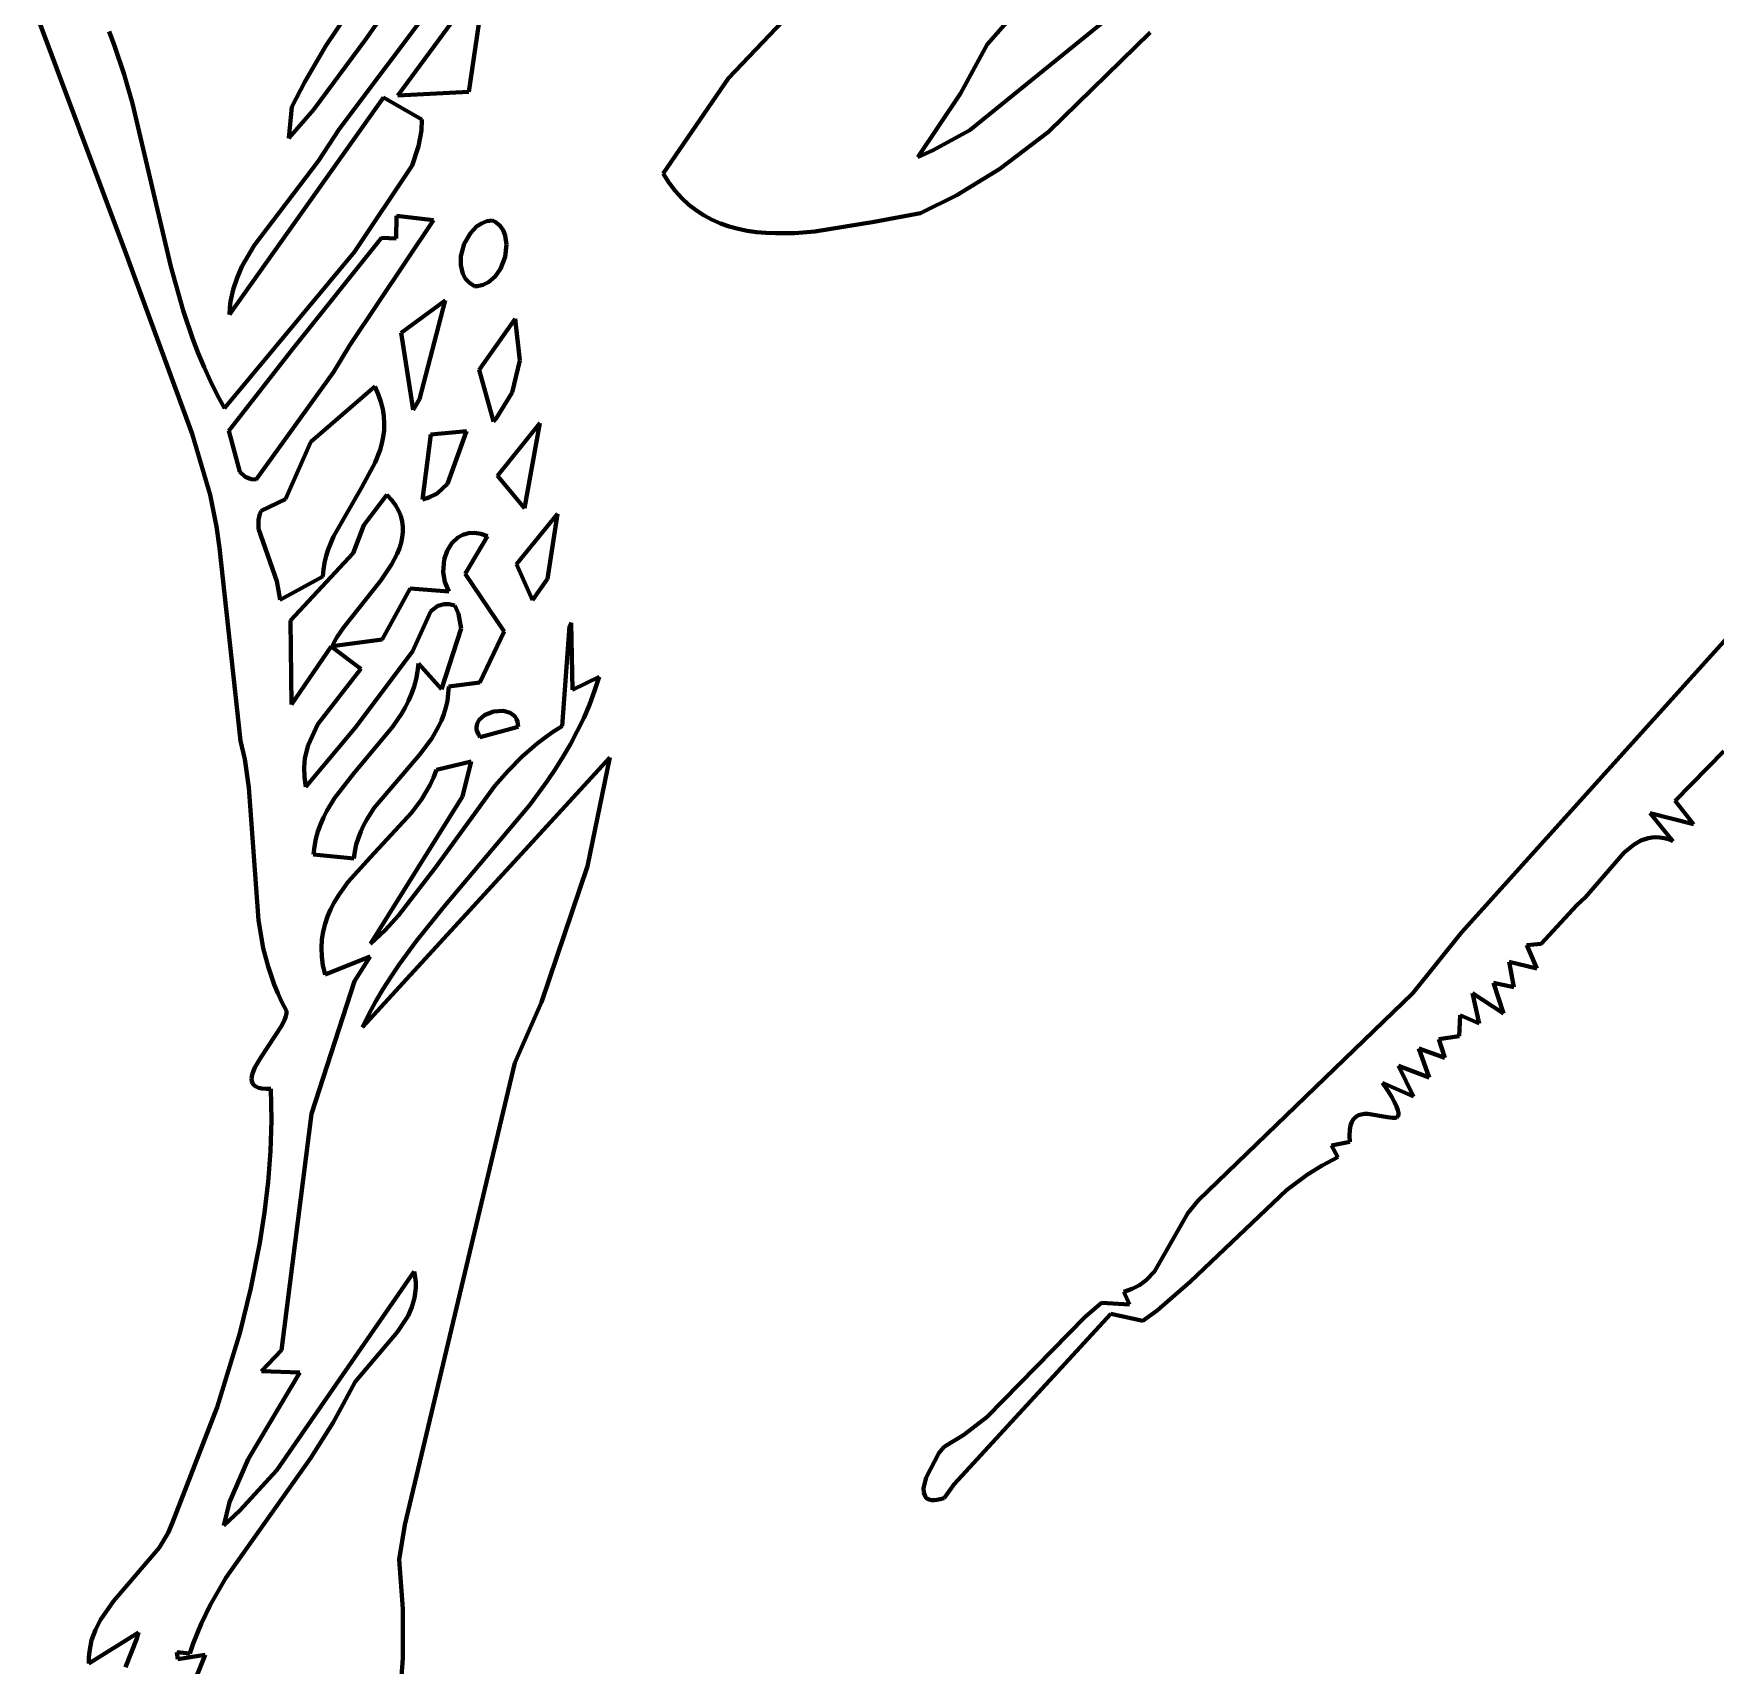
# Model space of a CAD drawing. Header units: millimetres. Extents: x 0 to 14.2, y 0 to 19.5.
# Drawn here: x 2.447 to 3.764, y 9.458 to 10.736 of the extents above; entities that cross this region are included whole.
import ezdxf

# ---------------------------------------------------------------- set-up
doc = ezdxf.new("R2010")
doc.units = ezdxf.units.MM
doc.layers.add('color#010101ff', color=7, linetype='CONTINUOUS', lineweight=100)
doc.layers.add('color#fdfdfdff', color=7, linetype='CONTINUOUS', lineweight=100)

msp = doc.modelspace()

# ---------------------------------------------------------------- linework, layer by layer
at = {"layer": 'color#010101ff'}
for p, q in [((3.1873, 10.907), (2.9912, 10.7009)), ((2.7863, 10.8442), (2.7073, 10.7313)), ((3.1936, 10.7272), (3.2689, 10.8131)), ((2.5194, 10.5637), (2.4472, 10.757)), ((2.6759, 10.7261), (2.7001, 10.7624)), ((2.6864, 10.6608), (2.7644, 10.7651)), ((2.7747, 10.7446), (2.7322, 10.6872)), ((3.2918, 10.7505), (3.18, 10.6601)), ((2.5063, 10.7372), (2.5105, 10.7261)), ((2.7073, 10.7313), (2.6663, 10.676)), ((2.788, 10.6901), (2.7957, 10.7434)), ((3.2417, 10.6587), (3.3212, 10.7364)), ((2.5105, 10.7261), (2.518, 10.7037)), ((2.6594, 10.6979), (2.6759, 10.7261)), ((3.1729, 10.6888), (3.1936, 10.7272)), ((2.518, 10.7037), (2.5246, 10.6809)), ((2.6494, 10.6784), (2.6594, 10.6979)), ((2.9912, 10.7009), (2.9399, 10.6261)), ((2.5246, 10.6809), (2.5546, 10.5532)), ((2.721, 10.6857), (2.6004, 10.5158)), ((2.6469, 10.6538), (2.6494, 10.6784)), ((2.751, 10.6684), (2.721, 10.6857)), ((2.7322, 10.6872), (2.788, 10.6901)), ((3.1394, 10.6389), (3.1729, 10.6888)), ((2.6663, 10.676), (2.6469, 10.6538)), ((2.7507, 10.6598), (2.751, 10.6684)), ((2.6703, 10.636), (2.6864, 10.6608)), ((2.7486, 10.6476), (2.7507, 10.6598)), ((3.18, 10.6601), (3.1514, 10.6443)), ((3.2037, 10.6299), (3.2417, 10.6587)), ((2.7434, 10.6324), (2.7486, 10.6476)), ((3.1514, 10.6443), (3.1394, 10.6389)), ((2.6199, 10.5698), (2.6703, 10.636)), ((2.6985, 10.5647), (2.7434, 10.6324)), ((2.9399, 10.6261), (2.9445, 10.619)), ((3.17, 10.6091), (3.2037, 10.6299)), ((2.9445, 10.619), (2.9494, 10.6125)), ((2.9494, 10.6125), (2.9546, 10.6068)), ((2.9546, 10.6068), (2.9602, 10.6016)), ((2.9602, 10.6016), (2.966, 10.5971)), ((3.1416, 10.595), (3.17, 10.6091)), ((2.6946, 10.4918), (2.7603, 10.5895)), ((2.7312, 10.5931), (2.7309, 10.5753)), ((2.7603, 10.5895), (2.7312, 10.5931)), ((2.7979, 10.5871), (2.794, 10.5846)), ((2.8021, 10.5888), (2.7979, 10.5871)), ((2.8065, 10.5894), (2.8021, 10.5888)), ((2.8086, 10.5883), (2.8065, 10.5894)), ((2.8121, 10.5854), (2.8086, 10.5883)), ((2.966, 10.5971), (2.9721, 10.5932)), ((2.9721, 10.5932), (2.9784, 10.5898)), ((2.9784, 10.5898), (2.985, 10.587)), ((2.985, 10.587), (2.9917, 10.5847)), ((3.0587, 10.5808), (3.1051, 10.5882)), ((3.1051, 10.5882), (3.1416, 10.595)), ((2.7195, 10.5757), (2.6498, 10.4886)), ((2.7309, 10.5753), (2.7195, 10.5757)), ((2.7891, 10.5795), (2.7842, 10.571)), ((2.794, 10.5846), (2.7891, 10.5795)), ((2.8147, 10.5817), (2.8121, 10.5854)), ((2.8164, 10.5776), (2.8147, 10.5817)), ((2.8175, 10.5706), (2.8164, 10.5776)), ((2.9917, 10.5847), (2.9987, 10.5828)), ((2.9987, 10.5828), (3.0058, 10.5813)), ((3.0058, 10.5813), (3.013, 10.5803)), ((3.013, 10.5803), (3.0204, 10.5796)), ((3.0204, 10.5796), (3.0279, 10.5793)), ((3.0279, 10.5793), (3.0432, 10.5795)), ((3.0432, 10.5795), (3.0587, 10.5808)), ((2.5713, 10.4224), (2.5194, 10.5637)), ((2.5966, 10.4423), (2.6985, 10.5647)), ((2.6102, 10.5532), (2.6199, 10.5698)), ((2.7817, 10.5615), (2.7816, 10.5543)), ((2.7842, 10.571), (2.7817, 10.5615)), ((2.8128, 10.5515), (2.8164, 10.5608)), ((2.8164, 10.5608), (2.8175, 10.5706)), ((2.5546, 10.5532), (2.5643, 10.5189)), ((2.6064, 10.5444), (2.6102, 10.5532)), ((2.7816, 10.5543), (2.7833, 10.5477)), ((2.7833, 10.5477), (2.7854, 10.5438)), ((2.8086, 10.5455), (2.8128, 10.5515)), ((2.6013, 10.5258), (2.6034, 10.5353)), ((2.6034, 10.5353), (2.6064, 10.5444)), ((2.7854, 10.5438), (2.7884, 10.5405)), ((2.7884, 10.5405), (2.7924, 10.5379)), ((2.7924, 10.5379), (2.7948, 10.5379)), ((2.7948, 10.5379), (2.7992, 10.5389)), ((2.7992, 10.5389), (2.8033, 10.541)), ((2.8033, 10.541), (2.8086, 10.5455)), ((2.6004, 10.5158), (2.6007, 10.5209)), ((2.6007, 10.5209), (2.6013, 10.5258)), ((2.7694, 10.5267), (2.7348, 10.5013)), ((2.7492, 10.4494), (2.7694, 10.5267)), ((2.5643, 10.5189), (2.5719, 10.4964)), ((2.8242, 10.5123), (2.7959, 10.4724)), ((2.8277, 10.4798), (2.8242, 10.5123)), ((2.5719, 10.4964), (2.5761, 10.4854)), ((2.7348, 10.5013), (2.7444, 10.4412)), ((2.5761, 10.4854), (2.5807, 10.4744)), ((2.6498, 10.4886), (2.6, 10.4247)), ((2.6819, 10.4707), (2.6946, 10.4918)), ((2.5807, 10.4744), (2.5856, 10.4636)), ((2.6213, 10.3865), (2.6819, 10.4707)), ((2.7959, 10.4724), (2.8073, 10.4319)), ((2.8218, 10.4546), (2.8277, 10.4798)), ((2.5856, 10.4636), (2.5909, 10.4529)), ((2.7143, 10.4593), (2.6641, 10.416)), ((2.717, 10.4533), (2.7143, 10.4593)), ((2.8093, 10.4343), (2.8218, 10.4546)), ((2.5909, 10.4529), (2.5966, 10.4423)), ((2.7191, 10.4474), (2.717, 10.4533)), ((2.7205, 10.4416), (2.7191, 10.4474)), ((2.7213, 10.4361), (2.7205, 10.4416)), ((2.7444, 10.4412), (2.7492, 10.4494)), ((2.7216, 10.4306), (2.7213, 10.4361)), ((2.7215, 10.4252), (2.7216, 10.4306)), ((2.8073, 10.4319), (2.8093, 10.4343)), ((2.8436, 10.4306), (2.8103, 10.3894)), ((2.8315, 10.364), (2.8436, 10.4306)), ((2.5855, 10.3745), (2.5713, 10.4224)), ((2.6, 10.4247), (2.6087, 10.3927)), ((2.6641, 10.416), (2.6443, 10.3711)), ((2.7184, 10.4097), (2.7198, 10.4148)), ((2.7198, 10.4148), (2.7208, 10.42)), ((2.7208, 10.42), (2.7215, 10.4252)), ((2.7581, 10.4217), (2.7515, 10.3708)), ((2.786, 10.4244), (2.7581, 10.4217)), ((2.7713, 10.3832), (2.786, 10.4244)), ((2.7146, 10.3998), (2.7184, 10.4097)), ((2.6087, 10.3927), (2.6129, 10.3886)), ((2.6129, 10.3886), (2.6175, 10.3868)), ((2.7042, 10.3805), (2.7146, 10.3998)), ((2.8103, 10.3894), (2.8315, 10.364)), ((2.6175, 10.3868), (2.6213, 10.3865)), ((2.6819, 10.342), (2.7042, 10.3805)), ((2.7565, 10.3724), (2.763, 10.3757)), ((2.763, 10.3757), (2.7713, 10.3832)), ((2.5904, 10.3499), (2.5855, 10.3745)), ((2.6252, 10.3621), (2.6243, 10.3598)), ((2.6443, 10.3711), (2.6252, 10.3621)), ((2.7237, 10.3746), (2.7057, 10.3508)), ((2.7275, 10.3705), (2.7237, 10.3746)), ((2.7305, 10.3664), (2.7275, 10.3705)), ((2.7329, 10.3622), (2.7305, 10.3664)), ((2.7346, 10.358), (2.7329, 10.3622)), ((2.7515, 10.3708), (2.7565, 10.3724)), ((2.5927, 10.3332), (2.5904, 10.3499)), ((2.6233, 10.3551), (2.6231, 10.3479)), ((2.6243, 10.3598), (2.6233, 10.3551)), ((2.7057, 10.3508), (2.6973, 10.329)), ((2.7358, 10.3538), (2.7346, 10.358)), ((2.7363, 10.3496), (2.7358, 10.3538)), ((2.7363, 10.3454), (2.7363, 10.3496)), ((2.8574, 10.3598), (2.8252, 10.3202)), ((2.8495, 10.3087), (2.8574, 10.3598)), ((2.6231, 10.3479), (2.6376, 10.3069)), ((2.6778, 10.3318), (2.6819, 10.342)), ((2.7335, 10.3327), (2.7349, 10.3369)), ((2.7349, 10.3369), (2.7358, 10.3412)), ((2.7358, 10.3412), (2.7363, 10.3454)), ((2.7745, 10.3366), (2.7708, 10.3308)), ((2.7794, 10.3411), (2.7745, 10.3366)), ((2.7832, 10.3432), (2.7794, 10.3411)), ((2.7875, 10.3445), (2.7832, 10.3432)), ((2.7849, 10.3128), (2.8026, 10.3423)), ((2.7922, 10.3448), (2.7875, 10.3445)), ((2.7972, 10.3441), (2.7922, 10.3448)), ((2.8026, 10.3423), (2.7972, 10.3441)), ((2.6092, 10.182), (2.5927, 10.3332)), ((2.6973, 10.329), (2.6482, 10.2761)), ((2.675, 10.3214), (2.6762, 10.3267)), ((2.6762, 10.3267), (2.6778, 10.3318)), ((2.7274, 10.32), (2.7318, 10.3285)), ((2.7318, 10.3285), (2.7335, 10.3327)), ((2.7685, 10.324), (2.7677, 10.314)), ((2.7708, 10.3308), (2.7685, 10.324)), ((2.6402, 10.2924), (2.6737, 10.3105)), ((2.6737, 10.3105), (2.6741, 10.316)), ((2.6741, 10.316), (2.675, 10.3214)), ((2.7189, 10.3074), (2.7274, 10.32)), ((2.7677, 10.314), (2.769, 10.3064)), ((2.8156, 10.2675), (2.7849, 10.3128)), ((2.8252, 10.3202), (2.8378, 10.292)), ((2.6376, 10.3069), (2.6402, 10.2924)), ((2.69, 10.271), (2.7189, 10.3074)), ((2.7419, 10.3012), (2.72, 10.2614)), ((2.7721, 10.2989), (2.7419, 10.3012)), ((2.769, 10.3064), (2.7721, 10.2989)), ((2.8378, 10.292), (2.8495, 10.3087)), ((3.8091, 10.3028), (3.5651, 10.0318)), ((2.7437, 10.2519), (2.7581, 10.2835)), ((2.7581, 10.2835), (2.7636, 10.2876)), ((2.7636, 10.2876), (2.7686, 10.289)), ((2.7686, 10.289), (2.7725, 10.289)), ((2.7725, 10.289), (2.7768, 10.288)), ((2.7768, 10.288), (2.7798, 10.2814)), ((2.6482, 10.2761), (2.6491, 10.2103)), ((2.6849, 10.2634), (2.69, 10.271)), ((2.7818, 10.2699), (2.7665, 10.2224)), ((2.7798, 10.2814), (2.7818, 10.2699)), ((2.8667, 10.2717), (2.8609, 10.1935)), ((2.8679, 10.2744), (2.8667, 10.2717)), ((2.8691, 10.2219), (2.8679, 10.2744)), ((2.72, 10.2614), (2.6809, 10.2561)), ((2.6809, 10.2561), (2.6827, 10.2597)), ((2.6827, 10.2597), (2.6849, 10.2634)), ((2.7966, 10.2276), (2.8156, 10.2675)), ((2.6491, 10.2103), (2.6802, 10.2557)), ((2.6802, 10.2557), (2.7033, 10.2383)), ((2.6988, 10.1922), (2.7437, 10.2519)), ((2.7033, 10.2383), (2.6696, 10.1951)), ((2.7466, 10.2302), (2.745, 10.2244)), ((2.7478, 10.2362), (2.7466, 10.2302)), ((2.7485, 10.2424), (2.7478, 10.2362)), ((2.7665, 10.2224), (2.7485, 10.2424)), ((2.8898, 10.232), (2.8691, 10.2219)), ((2.8863, 10.221), (2.8898, 10.232)), ((2.743, 10.2188), (2.7407, 10.2133)), ((2.745, 10.2244), (2.743, 10.2188)), ((2.7711, 10.2133), (2.7718, 10.2189)), ((2.7718, 10.2189), (2.7721, 10.2246)), ((2.7721, 10.2246), (2.7966, 10.2276)), ((2.8823, 10.2102), (2.8863, 10.221)), ((2.738, 10.2081), (2.7351, 10.203)), ((2.7407, 10.2133), (2.738, 10.2081)), ((2.7683, 10.2028), (2.7699, 10.208)), ((2.7699, 10.208), (2.7711, 10.2133)), ((2.8073, 10.2049), (2.8001, 10.202)), ((2.8151, 10.2054), (2.8073, 10.2049)), ((2.8203, 10.2038), (2.8151, 10.2054)), ((2.8232, 10.2018), (2.8203, 10.2038)), ((2.8778, 10.1997), (2.8823, 10.2102)), ((2.6604, 10.1459), (2.6988, 10.1922)), ((2.6696, 10.1951), (2.6621, 10.1787)), ((2.7285, 10.1931), (2.6974, 10.156)), ((2.7351, 10.203), (2.7285, 10.1931)), ((2.7589, 10.1839), (2.7642, 10.1931)), ((2.7642, 10.1931), (2.7664, 10.1979)), ((2.7664, 10.1979), (2.7683, 10.2028)), ((2.7944, 10.1956), (2.7939, 10.1923)), ((2.7939, 10.1923), (2.794, 10.1906)), ((2.794, 10.1906), (2.7946, 10.1887)), ((2.7961, 10.1985), (2.7944, 10.1956)), ((2.8001, 10.202), (2.7961, 10.1985)), ((2.7967, 10.1849), (2.8264, 10.1929)), ((2.8243, 10.2005), (2.8232, 10.2018)), ((2.8252, 10.1989), (2.8243, 10.2005)), ((2.8259, 10.1971), (2.8252, 10.1989)), ((2.8263, 10.1951), (2.8259, 10.1971)), ((2.8264, 10.1929), (2.8263, 10.1951)), ((2.8609, 10.1935), (2.8542, 10.1893)), ((2.8728, 10.1895), (2.8778, 10.1997)), ((2.6124, 10.1675), (2.6092, 10.182)), ((2.6621, 10.1787), (2.6596, 10.1683)), ((2.7493, 10.1709), (2.7589, 10.1839)), ((2.7946, 10.1887), (2.7954, 10.1868)), ((2.7954, 10.1868), (2.7967, 10.1849)), ((2.8414, 10.1799), (2.8296, 10.1696)), ((2.8477, 10.1847), (2.8414, 10.1799)), ((2.8542, 10.1893), (2.8477, 10.1847)), ((2.8618, 10.1696), (2.8675, 10.1794)), ((2.8675, 10.1794), (2.8728, 10.1895)), ((2.6156, 10.1454), (2.6124, 10.1675)), ((2.6596, 10.1683), (2.6589, 10.1611)), ((2.8982, 10.1688), (2.7047, 9.9579)), ((2.7139, 10.1294), (2.7493, 10.1709)), ((2.7896, 10.1659), (2.7627, 10.1593)), ((2.783, 10.1384), (2.7896, 10.1659)), ((2.8296, 10.1696), (2.8186, 10.1585)), ((2.8557, 10.16), (2.8618, 10.1696)), ((2.8809, 10.0839), (2.8982, 10.1688)), ((3.7323, 10.135), (3.7704, 10.1739)), ((2.6589, 10.1611), (2.6592, 10.1536)), ((2.6592, 10.1536), (2.6604, 10.1459)), ((2.6974, 10.156), (2.6828, 10.1371)), ((2.7603, 10.1532), (2.7575, 10.1474)), ((2.7627, 10.1593), (2.7603, 10.1532)), ((2.8186, 10.1585), (2.8083, 10.1467)), ((2.8493, 10.1505), (2.8557, 10.16)), ((2.6232, 10.0415), (2.6156, 10.1454)), ((2.711, 10.0231), (2.783, 10.1384)), ((2.7543, 10.1417), (2.7508, 10.1361)), ((2.7575, 10.1474), (2.7543, 10.1417)), ((2.8083, 10.1467), (2.7618, 10.0828)), ((2.8358, 10.132), (2.8493, 10.1505)), ((2.6766, 10.1271), (2.674, 10.1219)), ((2.6828, 10.1371), (2.6766, 10.1271)), ((2.7081, 10.1204), (2.7139, 10.1294)), ((2.7429, 10.1255), (2.7108, 10.0909)), ((2.7508, 10.1361), (2.7429, 10.1255)), ((2.7687, 10.0523), (2.8358, 10.132)), ((3.7304, 10.1035), (3.7128, 10.1254)), ((3.7128, 10.1254), (3.7467, 10.1168)), ((3.7467, 10.1168), (3.7323, 10.135)), ((2.6717, 10.1165), (2.6697, 10.1109)), ((2.674, 10.1219), (2.6717, 10.1165)), ((2.7033, 10.1109), (2.7055, 10.1158)), ((2.7055, 10.1158), (2.7081, 10.1204)), ((2.667, 10.0993), (2.6663, 10.0931)), ((2.6681, 10.1052), (2.667, 10.0993)), ((2.6697, 10.1109), (2.6681, 10.1052)), ((2.6986, 10.0954), (2.6998, 10.1008)), ((2.6998, 10.1008), (2.7014, 10.106)), ((2.7014, 10.106), (2.7033, 10.1109)), ((3.6925, 10.0946), (3.7001, 10.1008)), ((3.7001, 10.1008), (3.7055, 10.1039)), ((3.7055, 10.1039), (3.7112, 10.1058)), ((3.7112, 10.1058), (3.7142, 10.1064)), ((3.7142, 10.1064), (3.7172, 10.1066)), ((3.7172, 10.1066), (3.7204, 10.1064)), ((3.7204, 10.1064), (3.7236, 10.1058)), ((3.7236, 10.1058), (3.727, 10.1049)), ((3.727, 10.1049), (3.7304, 10.1035)), ((2.6663, 10.0931), (2.6978, 10.0899)), ((2.7108, 10.0909), (2.6932, 10.0712)), ((2.6978, 10.0899), (2.6986, 10.0954)), ((3.6622, 10.0597), (3.6925, 10.0946)), ((2.7618, 10.0828), (2.7329, 10.0453)), ((2.8449, 9.9774), (2.8809, 10.0839)), ((2.6858, 10.0608), (2.6825, 10.0555)), ((2.6932, 10.0712), (2.6858, 10.0608)), ((3.6552, 10.0533), (3.6622, 10.0597)), ((2.6797, 10.05), (2.6772, 10.0444)), ((2.6825, 10.0555), (2.6797, 10.05)), ((2.7469, 10.0254), (2.7687, 10.0523)), ((3.6273, 10.023), (3.6552, 10.0533)), ((2.627, 10.0197), (2.6232, 10.0415)), ((2.6738, 10.0326), (2.6729, 10.0264)), ((2.6753, 10.0386), (2.6738, 10.0326)), ((2.6772, 10.0444), (2.6753, 10.0386)), ((2.7223, 10.0338), (2.711, 10.0231)), ((2.7329, 10.0453), (2.7223, 10.0338)), ((2.6307, 10.0054), (2.627, 10.0197)), ((2.6729, 10.0264), (2.6725, 10.0199)), ((2.6725, 10.0199), (2.6728, 10.0132)), ((2.7334, 10.0069), (2.7469, 10.0254)), ((3.5651, 10.0318), (3.5268, 9.9844)), ((3.6161, 10.0219), (3.6273, 10.023)), ((3.6241, 10.0038), (3.6161, 10.0219)), ((2.6728, 10.0132), (2.6737, 10.0062)), ((2.6737, 10.0062), (2.6754, 9.999)), ((2.6754, 9.999), (2.7107, 10.0131)), ((2.7107, 10.0131), (2.6983, 9.9938)), ((2.727, 9.9975), (2.7334, 10.0069)), ((3.606, 9.9891), (3.6023, 10.0089)), ((3.6023, 10.0089), (3.6241, 10.0038)), ((2.6355, 9.9913), (2.6307, 10.0054)), ((2.6983, 9.9938), (2.6647, 9.8899)), ((2.7209, 9.9879), (2.727, 9.9975)), ((2.6384, 9.9843), (2.6355, 9.9913)), ((2.6416, 9.9775), (2.6384, 9.9843)), ((2.7151, 9.9781), (2.7209, 9.9879)), ((3.5268, 9.9844), (3.3588, 9.8222)), ((3.5789, 9.9606), (3.5736, 9.9843)), ((3.5736, 9.9843), (3.5978, 9.9686)), ((3.5978, 9.9686), (3.5901, 9.9925)), ((3.5901, 9.9925), (3.606, 9.9891)), ((2.6452, 9.9706), (2.6416, 9.9775)), ((2.6447, 9.9664), (2.6451, 9.9686)), ((2.6451, 9.9686), (2.6452, 9.9706)), ((2.7047, 9.9579), (2.7097, 9.9681)), ((2.7097, 9.9681), (2.7151, 9.9781)), ((2.8238, 9.9299), (2.8449, 9.9774)), ((3.5631, 9.9508), (3.5641, 9.9673)), ((3.5641, 9.9673), (3.5789, 9.9606)), ((2.625, 9.934), (2.6415, 9.9591)), ((2.6415, 9.9591), (2.6439, 9.9641)), ((2.6439, 9.9641), (2.6447, 9.9664)), ((3.5398, 9.9184), (3.5317, 9.9412)), ((3.5317, 9.9412), (3.5519, 9.9338)), ((3.5474, 9.9485), (3.5631, 9.9508)), ((3.5519, 9.9338), (3.5474, 9.9485)), ((2.6203, 9.9261), (2.625, 9.934)), ((2.7378, 9.5682), (2.8238, 9.9299)), ((3.5275, 9.9034), (3.5158, 9.9275)), ((3.5158, 9.9275), (3.5398, 9.9184)), ((2.6177, 9.9173), (2.6179, 9.9193)), ((2.6179, 9.9155), (2.6177, 9.9173)), ((2.6179, 9.9193), (2.6184, 9.9214)), ((2.6185, 9.9139), (2.6179, 9.9155)), ((2.6184, 9.9214), (2.6203, 9.9261)), ((3.5071, 9.9084), (3.5032, 9.9142)), ((3.5032, 9.9142), (3.5275, 9.9034)), ((2.6195, 9.9125), (2.6185, 9.9139)), ((2.6211, 9.9114), (2.6195, 9.9125)), ((2.6232, 9.9104), (2.6211, 9.9114)), ((2.6259, 9.9098), (2.6232, 9.9104)), ((2.6291, 9.9094), (2.6259, 9.9098)), ((2.633, 9.9094), (2.6291, 9.9094)), ((2.6333, 9.885), (2.633, 9.9094)), ((3.5101, 9.9034), (3.5071, 9.9084)), ((3.5125, 9.8992), (3.5101, 9.9034)), ((2.6647, 9.8899), (2.6413, 9.7049)), ((3.4823, 9.8876), (3.4843, 9.8888)), ((3.4843, 9.8888), (3.4866, 9.8895)), ((3.4866, 9.8895), (3.489, 9.8899)), ((3.489, 9.8899), (3.4916, 9.89)), ((3.4916, 9.89), (3.5072, 9.8873)), ((3.5142, 9.8957), (3.5125, 9.8992)), ((3.5153, 9.8929), (3.5142, 9.8957)), ((3.5143, 9.8872), (3.5152, 9.8879)), ((3.5152, 9.8879), (3.5157, 9.8891)), ((3.5158, 9.8907), (3.5153, 9.8929)), ((3.5157, 9.8891), (3.5158, 9.8907)), ((2.6325, 9.8608), (2.6333, 9.885)), ((3.4773, 9.8731), (3.4775, 9.8774)), ((3.4775, 9.8774), (3.4781, 9.8809)), ((3.4781, 9.8809), (3.4792, 9.8837)), ((3.4792, 9.8837), (3.4806, 9.8859)), ((3.4806, 9.8859), (3.4823, 9.8876)), ((3.5072, 9.8873), (3.5113, 9.8868)), ((3.5113, 9.8868), (3.513, 9.8868)), ((3.513, 9.8868), (3.5143, 9.8872)), ((3.4633, 9.8652), (3.4777, 9.8681)), ((3.4681, 9.8559), (3.4633, 9.8652)), ((3.4777, 9.8681), (3.4773, 9.8731)), ((2.6307, 9.8367), (2.6325, 9.8608)), ((3.4444, 9.8424), (3.456, 9.8495)), ((3.456, 9.8495), (3.4681, 9.8559)), ((2.6279, 9.8128), (2.6307, 9.8367)), ((3.428, 9.8303), (3.4444, 9.8424)), ((3.3588, 9.8222), (3.3507, 9.8121)), ((3.3529, 9.7586), (3.428, 9.8303)), ((2.6243, 9.7889), (2.6279, 9.8128)), ((3.3507, 9.8121), (3.3246, 9.7665)), ((2.6173, 9.7534), (2.6243, 9.7889)), ((2.6375, 9.6111), (2.7452, 9.7665)), ((2.7452, 9.7665), (2.7459, 9.762)), ((2.7459, 9.762), (2.7463, 9.7577)), ((2.7463, 9.7577), (2.7463, 9.7536)), ((3.3181, 9.7597), (3.313, 9.7559)), ((3.3246, 9.7665), (3.3181, 9.7597)), ((3.3268, 9.736), (3.3529, 9.7586)), ((2.6086, 9.7182), (2.6173, 9.7534)), ((2.7454, 9.7458), (2.7433, 9.7386)), ((2.746, 9.7496), (2.7454, 9.7458)), ((2.7463, 9.7536), (2.746, 9.7496)), ((3.3073, 9.7529), (3.3007, 9.7507)), ((3.3007, 9.7507), (3.3051, 9.7407)), ((3.313, 9.7559), (3.3073, 9.7529)), ((2.7403, 9.7318), (2.732, 9.7192)), ((2.7433, 9.7386), (2.7403, 9.7318)), ((3.1679, 9.6), (3.2905, 9.7333)), ((3.2701, 9.7307), (3.1937, 9.6527)), ((3.2832, 9.7419), (3.2701, 9.7307)), ((3.3051, 9.7407), (3.2832, 9.7419)), ((3.2905, 9.7333), (3.3156, 9.7279)), ((3.3156, 9.7279), (3.3268, 9.736)), ((2.5909, 9.6603), (2.6086, 9.7182)), ((2.732, 9.7192), (2.699, 9.6802)), ((2.6413, 9.7049), (2.6255, 9.6885)), ((2.6555, 9.6874), (2.6151, 9.6196)), ((2.6255, 9.6885), (2.6555, 9.6874)), ((2.699, 9.6802), (2.6933, 9.67)), ((2.6933, 9.67), (2.6896, 9.6626)), ((2.556, 9.5701), (2.5909, 9.6603)), ((2.6896, 9.6626), (2.6817, 9.6482)), ((3.1937, 9.6527), (3.1755, 9.6387)), ((2.6817, 9.6482), (2.6641, 9.6206)), ((3.1755, 9.6387), (3.1607, 9.6298)), ((3.1595, 9.6287), (3.1558, 9.6242)), ((3.1607, 9.6298), (3.1595, 9.6287)), ((2.6641, 9.6206), (2.5976, 9.5267)), ((2.6151, 9.6196), (2.6004, 9.5858)), ((3.1558, 9.6242), (3.1458, 9.6052)), ((2.6085, 9.5795), (2.6375, 9.6111)), ((3.1458, 9.6052), (3.1439, 9.5969)), ((3.16, 9.5891), (3.1679, 9.6)), ((2.6004, 9.5858), (2.5961, 9.5676)), ((3.1439, 9.5969), (3.1441, 9.5934)), ((3.1441, 9.5934), (3.1451, 9.5905)), ((3.1451, 9.5905), (3.1459, 9.5894)), ((3.1459, 9.5894), (3.147, 9.5885)), ((3.147, 9.5885), (3.1484, 9.5879)), ((3.1484, 9.5879), (3.1501, 9.5875)), ((3.1501, 9.5875), (3.1521, 9.5874)), ((3.1521, 9.5874), (3.1544, 9.5877)), ((3.1544, 9.5877), (3.157, 9.5882)), ((3.157, 9.5882), (3.16, 9.5891)), ((2.5961, 9.5676), (2.6085, 9.5795)), ((2.5454, 9.5502), (2.5524, 9.5618)), ((2.5524, 9.5618), (2.556, 9.5701)), ((2.7334, 9.541), (2.7378, 9.5682)), ((2.5097, 9.5084), (2.5454, 9.5502)), ((2.7362, 9.5025), (2.7334, 9.541)), ((2.5976, 9.5267), (2.5855, 9.5054)), ((2.4996, 9.4939), (2.5097, 9.5084)), ((2.4956, 9.486), (2.4996, 9.4939)), ((2.5855, 9.5054), (2.5784, 9.4906)), ((2.7362, 9.4638), (2.7362, 9.5025)), ((2.5293, 9.4838), (2.4903, 9.4595)), ((2.4926, 9.4778), (2.4956, 9.486)), ((2.528, 9.4791), (2.5293, 9.4838)), ((2.5784, 9.4906), (2.5722, 9.4753)), ((2.4904, 9.4643), (2.4908, 9.4689)), ((2.4908, 9.4689), (2.4916, 9.4734)), ((2.4916, 9.4734), (2.4926, 9.4778)), ((2.5192, 9.4568), (2.528, 9.4791)), ((2.5814, 9.4665), (2.5362, 9.3541)), ((2.5695, 9.4674), (2.5592, 9.4686)), ((2.5592, 9.4686), (2.56, 9.4631)), ((2.56, 9.4631), (2.5814, 9.4665)), ((2.5722, 9.4753), (2.5695, 9.4674)), ((2.4903, 9.4595), (2.4904, 9.4643)), ((2.7334, 9.4252), (2.7362, 9.4638))]:
    msp.add_line(p, q, dxfattribs=at)
at = {"layer": 'color#fdfdfdff'}
for p, q in [((2.9912, 10.7009), (3.1873, 10.907)), ((2.7073, 10.7313), (2.7863, 10.8442)), ((3.2689, 10.8131), (3.1936, 10.7272)), ((2.4472, 10.757), (2.5194, 10.5637)), ((2.7001, 10.7624), (2.6759, 10.7261)), ((2.7644, 10.7651), (2.6864, 10.6608)), ((2.7322, 10.6872), (2.7747, 10.7446)), ((3.18, 10.6601), (3.2918, 10.7505)), ((2.5105, 10.7261), (2.5063, 10.7372)), ((2.6663, 10.676), (2.7073, 10.7313)), ((2.7957, 10.7434), (2.788, 10.6901)), ((3.3212, 10.7364), (3.2417, 10.6587)), ((2.518, 10.7037), (2.5105, 10.7261)), ((2.6759, 10.7261), (2.6594, 10.6979)), ((3.1936, 10.7272), (3.1729, 10.6888)), ((2.5246, 10.6809), (2.518, 10.7037)), ((2.6594, 10.6979), (2.6494, 10.6784)), ((2.9399, 10.6261), (2.9912, 10.7009)), ((2.5546, 10.5532), (2.5246, 10.6809)), ((2.6004, 10.5158), (2.721, 10.6857)), ((2.6494, 10.6784), (2.6469, 10.6538)), ((2.721, 10.6857), (2.751, 10.6684)), ((2.788, 10.6901), (2.7322, 10.6872)), ((3.1729, 10.6888), (3.1394, 10.6389)), ((2.6469, 10.6538), (2.6663, 10.676)), ((2.751, 10.6684), (2.7507, 10.6598)), ((2.6864, 10.6608), (2.6703, 10.636)), ((2.7507, 10.6598), (2.7486, 10.6476)), ((3.1514, 10.6443), (3.18, 10.6601)), ((3.2417, 10.6587), (3.2037, 10.6299)), ((2.7486, 10.6476), (2.7434, 10.6324)), ((3.1394, 10.6389), (3.1514, 10.6443)), ((2.6703, 10.636), (2.6199, 10.5698)), ((2.7434, 10.6324), (2.6985, 10.5647)), ((2.9445, 10.619), (2.9399, 10.6261)), ((3.2037, 10.6299), (3.17, 10.6091)), ((2.9494, 10.6125), (2.9445, 10.619)), ((2.9546, 10.6068), (2.9494, 10.6125)), ((2.9602, 10.6016), (2.9546, 10.6068)), ((2.966, 10.5971), (2.9602, 10.6016)), ((3.17, 10.6091), (3.1416, 10.595)), ((2.7603, 10.5895), (2.6946, 10.4918)), ((2.7309, 10.5753), (2.7312, 10.5931)), ((2.7312, 10.5931), (2.7603, 10.5895)), ((2.794, 10.5846), (2.7979, 10.5871)), ((2.7979, 10.5871), (2.8021, 10.5888)), ((2.8021, 10.5888), (2.8065, 10.5894)), ((2.8065, 10.5894), (2.8086, 10.5883)), ((2.8086, 10.5883), (2.8121, 10.5854)), ((2.9721, 10.5932), (2.966, 10.5971)), ((2.9784, 10.5898), (2.9721, 10.5932)), ((2.985, 10.587), (2.9784, 10.5898)), ((2.9917, 10.5847), (2.985, 10.587)), ((3.1051, 10.5882), (3.0587, 10.5808)), ((3.1416, 10.595), (3.1051, 10.5882)), ((2.6498, 10.4886), (2.7195, 10.5757)), ((2.7195, 10.5757), (2.7309, 10.5753)), ((2.7842, 10.571), (2.7891, 10.5795)), ((2.7891, 10.5795), (2.794, 10.5846)), ((2.8121, 10.5854), (2.8147, 10.5817)), ((2.8147, 10.5817), (2.8164, 10.5776)), ((2.8164, 10.5776), (2.8175, 10.5706)), ((2.9987, 10.5828), (2.9917, 10.5847)), ((3.0058, 10.5813), (2.9987, 10.5828)), ((3.013, 10.5803), (3.0058, 10.5813)), ((3.0204, 10.5796), (3.013, 10.5803)), ((3.0279, 10.5793), (3.0204, 10.5796)), ((3.0432, 10.5795), (3.0279, 10.5793)), ((3.0587, 10.5808), (3.0432, 10.5795)), ((2.5194, 10.5637), (2.5713, 10.4224)), ((2.6985, 10.5647), (2.5966, 10.4423)), ((2.6199, 10.5698), (2.6102, 10.5532)), ((2.7816, 10.5543), (2.7817, 10.5615)), ((2.7817, 10.5615), (2.7842, 10.571)), ((2.8164, 10.5608), (2.8128, 10.5515)), ((2.8175, 10.5706), (2.8164, 10.5608)), ((2.5643, 10.5189), (2.5546, 10.5532)), ((2.6102, 10.5532), (2.6064, 10.5444)), ((2.7833, 10.5477), (2.7816, 10.5543)), ((2.7854, 10.5438), (2.7833, 10.5477)), ((2.8128, 10.5515), (2.8086, 10.5455)), ((2.6034, 10.5353), (2.6013, 10.5258)), ((2.6064, 10.5444), (2.6034, 10.5353)), ((2.7884, 10.5405), (2.7854, 10.5438)), ((2.7924, 10.5379), (2.7884, 10.5405)), ((2.7948, 10.5379), (2.7924, 10.5379)), ((2.7992, 10.5389), (2.7948, 10.5379)), ((2.8033, 10.541), (2.7992, 10.5389)), ((2.8086, 10.5455), (2.8033, 10.541)), ((2.6007, 10.5209), (2.6004, 10.5158)), ((2.6013, 10.5258), (2.6007, 10.5209)), ((2.7348, 10.5013), (2.7694, 10.5267)), ((2.7694, 10.5267), (2.7492, 10.4494)), ((2.5719, 10.4964), (2.5643, 10.5189)), ((2.7959, 10.4724), (2.8242, 10.5123)), ((2.8242, 10.5123), (2.8277, 10.4798)), ((2.5761, 10.4854), (2.5719, 10.4964)), ((2.7444, 10.4412), (2.7348, 10.5013)), ((2.5807, 10.4744), (2.5761, 10.4854)), ((2.6, 10.4247), (2.6498, 10.4886)), ((2.6946, 10.4918), (2.6819, 10.4707)), ((2.5856, 10.4636), (2.5807, 10.4744)), ((2.6819, 10.4707), (2.6213, 10.3865)), ((2.8073, 10.4319), (2.7959, 10.4724)), ((2.8277, 10.4798), (2.8218, 10.4546)), ((2.5909, 10.4529), (2.5856, 10.4636)), ((2.6641, 10.416), (2.7143, 10.4593)), ((2.7143, 10.4593), (2.717, 10.4533)), ((2.8218, 10.4546), (2.8093, 10.4343)), ((2.5966, 10.4423), (2.5909, 10.4529)), ((2.717, 10.4533), (2.7191, 10.4474)), ((2.7191, 10.4474), (2.7205, 10.4416)), ((2.7205, 10.4416), (2.7213, 10.4361)), ((2.7492, 10.4494), (2.7444, 10.4412)), ((2.7213, 10.4361), (2.7216, 10.4306)), ((2.7216, 10.4306), (2.7215, 10.4252)), ((2.8093, 10.4343), (2.8073, 10.4319)), ((2.8103, 10.3894), (2.8436, 10.4306)), ((2.8436, 10.4306), (2.8315, 10.364)), ((2.5713, 10.4224), (2.5855, 10.3745)), ((2.6087, 10.3927), (2.6, 10.4247)), ((2.6443, 10.3711), (2.6641, 10.416)), ((2.7198, 10.4148), (2.7184, 10.4097)), ((2.7208, 10.42), (2.7198, 10.4148)), ((2.7215, 10.4252), (2.7208, 10.42)), ((2.7515, 10.3708), (2.7581, 10.4217)), ((2.7581, 10.4217), (2.786, 10.4244)), ((2.786, 10.4244), (2.7713, 10.3832)), ((2.7184, 10.4097), (2.7146, 10.3998)), ((2.6129, 10.3886), (2.6087, 10.3927)), ((2.6175, 10.3868), (2.6129, 10.3886)), ((2.7146, 10.3998), (2.7042, 10.3805)), ((2.8315, 10.364), (2.8103, 10.3894)), ((2.6213, 10.3865), (2.6175, 10.3868)), ((2.7042, 10.3805), (2.6819, 10.342)), ((2.763, 10.3757), (2.7565, 10.3724)), ((2.7713, 10.3832), (2.763, 10.3757)), ((2.5855, 10.3745), (2.5904, 10.3499)), ((2.6243, 10.3598), (2.6252, 10.3621)), ((2.6252, 10.3621), (2.6443, 10.3711)), ((2.7057, 10.3508), (2.7237, 10.3746)), ((2.7237, 10.3746), (2.7275, 10.3705)), ((2.7275, 10.3705), (2.7305, 10.3664)), ((2.7305, 10.3664), (2.7329, 10.3622)), ((2.7329, 10.3622), (2.7346, 10.358)), ((2.7565, 10.3724), (2.7515, 10.3708)), ((2.5904, 10.3499), (2.5927, 10.3332)), ((2.6231, 10.3479), (2.6233, 10.3551)), ((2.6233, 10.3551), (2.6243, 10.3598)), ((2.6973, 10.329), (2.7057, 10.3508)), ((2.7346, 10.358), (2.7358, 10.3538)), ((2.7358, 10.3538), (2.7363, 10.3496)), ((2.7363, 10.3496), (2.7363, 10.3454)), ((2.8252, 10.3202), (2.8574, 10.3598)), ((2.8574, 10.3598), (2.8495, 10.3087)), ((2.6376, 10.3069), (2.6231, 10.3479)), ((2.6819, 10.342), (2.6778, 10.3318)), ((2.7349, 10.3369), (2.7335, 10.3327)), ((2.7358, 10.3412), (2.7349, 10.3369)), ((2.7363, 10.3454), (2.7358, 10.3412)), ((2.7708, 10.3308), (2.7745, 10.3366)), ((2.7745, 10.3366), (2.7794, 10.3411)), ((2.7794, 10.3411), (2.7832, 10.3432)), ((2.7832, 10.3432), (2.7875, 10.3445)), ((2.8026, 10.3423), (2.7849, 10.3128)), ((2.7875, 10.3445), (2.7922, 10.3448)), ((2.7922, 10.3448), (2.7972, 10.3441)), ((2.7972, 10.3441), (2.8026, 10.3423)), ((2.5927, 10.3332), (2.6092, 10.182)), ((2.6482, 10.2761), (2.6973, 10.329)), ((2.6762, 10.3267), (2.675, 10.3214)), ((2.6778, 10.3318), (2.6762, 10.3267)), ((2.7318, 10.3285), (2.7274, 10.32)), ((2.7335, 10.3327), (2.7318, 10.3285)), ((2.7677, 10.314), (2.7685, 10.324)), ((2.7685, 10.324), (2.7708, 10.3308)), ((2.6737, 10.3105), (2.6402, 10.2924)), ((2.6741, 10.316), (2.6737, 10.3105)), ((2.675, 10.3214), (2.6741, 10.316)), ((2.7274, 10.32), (2.7189, 10.3074)), ((2.769, 10.3064), (2.7677, 10.314)), ((2.7849, 10.3128), (2.8156, 10.2675)), ((2.8378, 10.292), (2.8252, 10.3202)), ((2.6402, 10.2924), (2.6376, 10.3069)), ((2.7189, 10.3074), (2.69, 10.271)), ((2.72, 10.2614), (2.7419, 10.3012)), ((2.7419, 10.3012), (2.7721, 10.2989)), ((2.7721, 10.2989), (2.769, 10.3064)), ((2.8495, 10.3087), (2.8378, 10.292)), ((3.5651, 10.0318), (3.8091, 10.3028)), ((2.7581, 10.2835), (2.7437, 10.2519)), ((2.7636, 10.2876), (2.7581, 10.2835)), ((2.7686, 10.289), (2.7636, 10.2876)), ((2.7725, 10.289), (2.7686, 10.289)), ((2.7768, 10.288), (2.7725, 10.289)), ((2.7798, 10.2814), (2.7768, 10.288)), ((2.6491, 10.2103), (2.6482, 10.2761)), ((2.69, 10.271), (2.6849, 10.2634)), ((2.7665, 10.2224), (2.7818, 10.2699)), ((2.7818, 10.2699), (2.7798, 10.2814)), ((2.8609, 10.1935), (2.8667, 10.2717)), ((2.8667, 10.2717), (2.8679, 10.2744)), ((2.8679, 10.2744), (2.8691, 10.2219)), ((2.6809, 10.2561), (2.72, 10.2614)), ((2.6827, 10.2597), (2.6809, 10.2561)), ((2.6849, 10.2634), (2.6827, 10.2597)), ((2.8156, 10.2675), (2.7966, 10.2276)), ((2.6802, 10.2557), (2.6491, 10.2103)), ((2.7033, 10.2383), (2.6802, 10.2557)), ((2.7437, 10.2519), (2.6988, 10.1922)), ((2.6696, 10.1951), (2.7033, 10.2383)), ((2.745, 10.2244), (2.7466, 10.2302)), ((2.7466, 10.2302), (2.7478, 10.2362)), ((2.7478, 10.2362), (2.7485, 10.2424)), ((2.7485, 10.2424), (2.7665, 10.2224)), ((2.8691, 10.2219), (2.8898, 10.232)), ((2.8898, 10.232), (2.8863, 10.221)), ((2.7407, 10.2133), (2.743, 10.2188)), ((2.743, 10.2188), (2.745, 10.2244)), ((2.7718, 10.2189), (2.7711, 10.2133)), ((2.7721, 10.2246), (2.7718, 10.2189)), ((2.7966, 10.2276), (2.7721, 10.2246)), ((2.8863, 10.221), (2.8823, 10.2102)), ((2.7351, 10.203), (2.738, 10.2081)), ((2.738, 10.2081), (2.7407, 10.2133)), ((2.7699, 10.208), (2.7683, 10.2028)), ((2.7711, 10.2133), (2.7699, 10.208)), ((2.8001, 10.202), (2.8073, 10.2049)), ((2.8073, 10.2049), (2.8151, 10.2054)), ((2.8151, 10.2054), (2.8203, 10.2038)), ((2.8203, 10.2038), (2.8232, 10.2018)), ((2.8823, 10.2102), (2.8778, 10.1997)), ((2.6988, 10.1922), (2.6604, 10.1459)), ((2.6621, 10.1787), (2.6696, 10.1951)), ((2.6974, 10.156), (2.7285, 10.1931)), ((2.7285, 10.1931), (2.7351, 10.203)), ((2.7642, 10.1931), (2.7589, 10.1839)), ((2.7664, 10.1979), (2.7642, 10.1931)), ((2.7683, 10.2028), (2.7664, 10.1979)), ((2.7939, 10.1923), (2.7944, 10.1956)), ((2.794, 10.1906), (2.7939, 10.1923)), ((2.7946, 10.1887), (2.794, 10.1906)), ((2.7944, 10.1956), (2.7961, 10.1985)), ((2.7961, 10.1985), (2.8001, 10.202)), ((2.8264, 10.1929), (2.7967, 10.1849)), ((2.8232, 10.2018), (2.8243, 10.2005)), ((2.8243, 10.2005), (2.8252, 10.1989)), ((2.8252, 10.1989), (2.8259, 10.1971)), ((2.8259, 10.1971), (2.8263, 10.1951)), ((2.8263, 10.1951), (2.8264, 10.1929)), ((2.8542, 10.1893), (2.8609, 10.1935)), ((2.8778, 10.1997), (2.8728, 10.1895)), ((2.6092, 10.182), (2.6124, 10.1675)), ((2.6596, 10.1683), (2.6621, 10.1787)), ((2.7589, 10.1839), (2.7493, 10.1709)), ((2.7954, 10.1868), (2.7946, 10.1887)), ((2.7967, 10.1849), (2.7954, 10.1868)), ((2.8296, 10.1696), (2.8414, 10.1799)), ((2.8414, 10.1799), (2.8477, 10.1847)), ((2.8477, 10.1847), (2.8542, 10.1893)), ((2.8675, 10.1794), (2.8618, 10.1696)), ((2.8728, 10.1895), (2.8675, 10.1794)), ((2.6124, 10.1675), (2.6156, 10.1454)), ((2.6589, 10.1611), (2.6596, 10.1683)), ((2.7047, 9.9579), (2.8982, 10.1688)), ((2.7493, 10.1709), (2.7139, 10.1294)), ((2.7627, 10.1593), (2.7896, 10.1659)), ((2.7896, 10.1659), (2.783, 10.1384)), ((2.8186, 10.1585), (2.8296, 10.1696)), ((2.8618, 10.1696), (2.8557, 10.16)), ((2.8982, 10.1688), (2.8809, 10.0839)), ((3.7704, 10.1739), (3.7323, 10.135)), ((2.6592, 10.1536), (2.6589, 10.1611)), ((2.6604, 10.1459), (2.6592, 10.1536)), ((2.6828, 10.1371), (2.6974, 10.156)), ((2.7575, 10.1474), (2.7603, 10.1532)), ((2.7603, 10.1532), (2.7627, 10.1593)), ((2.8083, 10.1467), (2.8186, 10.1585)), ((2.8557, 10.16), (2.8493, 10.1505)), ((2.6156, 10.1454), (2.6232, 10.0415)), ((2.783, 10.1384), (2.711, 10.0231)), ((2.7508, 10.1361), (2.7543, 10.1417)), ((2.7543, 10.1417), (2.7575, 10.1474)), ((2.7618, 10.0828), (2.8083, 10.1467)), ((2.8493, 10.1505), (2.8358, 10.132)), ((2.674, 10.1219), (2.6766, 10.1271)), ((2.6766, 10.1271), (2.6828, 10.1371)), ((2.7139, 10.1294), (2.7081, 10.1204)), ((2.7108, 10.0909), (2.7429, 10.1255)), ((2.7429, 10.1255), (2.7508, 10.1361)), ((2.8358, 10.132), (2.7687, 10.0523)), ((3.7467, 10.1168), (3.7128, 10.1254)), ((3.7128, 10.1254), (3.7304, 10.1035)), ((3.7323, 10.135), (3.7467, 10.1168)), ((2.6697, 10.1109), (2.6717, 10.1165)), ((2.6717, 10.1165), (2.674, 10.1219)), ((2.7055, 10.1158), (2.7033, 10.1109)), ((2.7081, 10.1204), (2.7055, 10.1158)), ((2.6663, 10.0931), (2.667, 10.0993)), ((2.667, 10.0993), (2.6681, 10.1052)), ((2.6681, 10.1052), (2.6697, 10.1109)), ((2.6998, 10.1008), (2.6986, 10.0954)), ((2.7014, 10.106), (2.6998, 10.1008)), ((2.7033, 10.1109), (2.7014, 10.106)), ((3.7001, 10.1008), (3.6925, 10.0946)), ((3.7055, 10.1039), (3.7001, 10.1008)), ((3.7112, 10.1058), (3.7055, 10.1039)), ((3.7142, 10.1064), (3.7112, 10.1058)), ((3.7172, 10.1066), (3.7142, 10.1064)), ((3.7204, 10.1064), (3.7172, 10.1066)), ((3.7236, 10.1058), (3.7204, 10.1064)), ((3.727, 10.1049), (3.7236, 10.1058)), ((3.7304, 10.1035), (3.727, 10.1049)), ((2.6978, 10.0899), (2.6663, 10.0931)), ((2.6932, 10.0712), (2.7108, 10.0909)), ((2.6986, 10.0954), (2.6978, 10.0899)), ((3.6925, 10.0946), (3.6622, 10.0597)), ((2.7329, 10.0453), (2.7618, 10.0828)), ((2.8809, 10.0839), (2.8449, 9.9774)), ((2.6825, 10.0555), (2.6858, 10.0608)), ((2.6858, 10.0608), (2.6932, 10.0712)), ((3.6622, 10.0597), (3.6552, 10.0533)), ((2.6772, 10.0444), (2.6797, 10.05)), ((2.6797, 10.05), (2.6825, 10.0555)), ((2.7687, 10.0523), (2.7469, 10.0254)), ((3.6552, 10.0533), (3.6273, 10.023)), ((2.6232, 10.0415), (2.627, 10.0197)), ((2.6729, 10.0264), (2.6738, 10.0326)), ((2.6738, 10.0326), (2.6753, 10.0386)), ((2.6753, 10.0386), (2.6772, 10.0444)), ((2.711, 10.0231), (2.7223, 10.0338)), ((2.7223, 10.0338), (2.7329, 10.0453)), ((2.627, 10.0197), (2.6307, 10.0054)), ((2.6725, 10.0199), (2.6729, 10.0264)), ((2.6728, 10.0132), (2.6725, 10.0199)), ((2.7469, 10.0254), (2.7334, 10.0069)), ((3.5268, 9.9844), (3.5651, 10.0318)), ((3.6273, 10.023), (3.6161, 10.0219)), ((3.6161, 10.0219), (3.6241, 10.0038)), ((2.6737, 10.0062), (2.6728, 10.0132)), ((2.6754, 9.999), (2.6737, 10.0062)), ((2.7107, 10.0131), (2.6754, 9.999)), ((2.6983, 9.9938), (2.7107, 10.0131)), ((2.7334, 10.0069), (2.727, 9.9975)), ((3.6241, 10.0038), (3.6023, 10.0089)), ((3.6023, 10.0089), (3.606, 9.9891)), ((2.6307, 10.0054), (2.6355, 9.9913)), ((2.6647, 9.8899), (2.6983, 9.9938)), ((2.727, 9.9975), (2.7209, 9.9879)), ((2.6355, 9.9913), (2.6384, 9.9843)), ((2.6384, 9.9843), (2.6416, 9.9775)), ((2.7209, 9.9879), (2.7151, 9.9781)), ((3.3588, 9.8222), (3.5268, 9.9844)), ((3.5978, 9.9686), (3.5736, 9.9843)), ((3.5736, 9.9843), (3.5789, 9.9606)), ((3.606, 9.9891), (3.5901, 9.9925)), ((3.5901, 9.9925), (3.5978, 9.9686)), ((2.6416, 9.9775), (2.6452, 9.9706)), ((2.6451, 9.9686), (2.6447, 9.9664)), ((2.6452, 9.9706), (2.6451, 9.9686)), ((2.7097, 9.9681), (2.7047, 9.9579)), ((2.7151, 9.9781), (2.7097, 9.9681)), ((2.8449, 9.9774), (2.8238, 9.9299)), ((3.5641, 9.9673), (3.5631, 9.9508)), ((3.5789, 9.9606), (3.5641, 9.9673)), ((2.6415, 9.9591), (2.625, 9.934)), ((2.6439, 9.9641), (2.6415, 9.9591)), ((2.6447, 9.9664), (2.6439, 9.9641)), ((3.5519, 9.9338), (3.5317, 9.9412)), ((3.5317, 9.9412), (3.5398, 9.9184)), ((3.5631, 9.9508), (3.5474, 9.9485)), ((3.5474, 9.9485), (3.5519, 9.9338)), ((2.625, 9.934), (2.6203, 9.9261)), ((2.8238, 9.9299), (2.7378, 9.5682)), ((3.5398, 9.9184), (3.5158, 9.9275)), ((3.5158, 9.9275), (3.5275, 9.9034)), ((2.6179, 9.9193), (2.6177, 9.9173)), ((2.6177, 9.9173), (2.6179, 9.9155)), ((2.6184, 9.9214), (2.6179, 9.9193)), ((2.6179, 9.9155), (2.6185, 9.9139)), ((2.6203, 9.9261), (2.6184, 9.9214)), ((3.5275, 9.9034), (3.5032, 9.9142)), ((3.5032, 9.9142), (3.5071, 9.9084)), ((2.6185, 9.9139), (2.6195, 9.9125)), ((2.6195, 9.9125), (2.6211, 9.9114)), ((2.6211, 9.9114), (2.6232, 9.9104)), ((2.6232, 9.9104), (2.6259, 9.9098)), ((2.6259, 9.9098), (2.6291, 9.9094)), ((2.6291, 9.9094), (2.633, 9.9094)), ((2.633, 9.9094), (2.6333, 9.885)), ((3.5071, 9.9084), (3.5101, 9.9034)), ((3.5101, 9.9034), (3.5125, 9.8992)), ((2.6413, 9.7049), (2.6647, 9.8899)), ((3.4843, 9.8888), (3.4823, 9.8876)), ((3.4866, 9.8895), (3.4843, 9.8888)), ((3.489, 9.8899), (3.4866, 9.8895)), ((3.4916, 9.89), (3.489, 9.8899)), ((3.5072, 9.8873), (3.4916, 9.89)), ((3.5125, 9.8992), (3.5142, 9.8957)), ((3.5142, 9.8957), (3.5153, 9.8929)), ((3.5152, 9.8879), (3.5143, 9.8872)), ((3.5157, 9.8891), (3.5152, 9.8879)), ((3.5153, 9.8929), (3.5158, 9.8907)), ((3.5158, 9.8907), (3.5157, 9.8891)), ((2.6333, 9.885), (2.6325, 9.8608)), ((3.4775, 9.8774), (3.4773, 9.8731)), ((3.4781, 9.8809), (3.4775, 9.8774)), ((3.4792, 9.8837), (3.4781, 9.8809)), ((3.4806, 9.8859), (3.4792, 9.8837)), ((3.4823, 9.8876), (3.4806, 9.8859)), ((3.5113, 9.8868), (3.5072, 9.8873)), ((3.513, 9.8868), (3.5113, 9.8868)), ((3.5143, 9.8872), (3.513, 9.8868)), ((3.4777, 9.8681), (3.4633, 9.8652)), ((3.4633, 9.8652), (3.4681, 9.8559)), ((3.4773, 9.8731), (3.4777, 9.8681)), ((2.6325, 9.8608), (2.6307, 9.8367)), ((3.456, 9.8495), (3.4444, 9.8424)), ((3.4681, 9.8559), (3.456, 9.8495)), ((2.6307, 9.8367), (2.6279, 9.8128)), ((3.4444, 9.8424), (3.428, 9.8303)), ((3.3507, 9.8121), (3.3588, 9.8222)), ((3.428, 9.8303), (3.3529, 9.7586)), ((2.6279, 9.8128), (2.6243, 9.7889)), ((3.3246, 9.7665), (3.3507, 9.8121)), ((2.6243, 9.7889), (2.6173, 9.7534)), ((2.7452, 9.7665), (2.6375, 9.6111)), ((2.7459, 9.762), (2.7452, 9.7665)), ((2.7463, 9.7577), (2.7459, 9.762)), ((2.7463, 9.7536), (2.7463, 9.7577)), ((3.313, 9.7559), (3.3181, 9.7597)), ((3.3181, 9.7597), (3.3246, 9.7665)), ((3.3529, 9.7586), (3.3268, 9.736)), ((2.6173, 9.7534), (2.6086, 9.7182)), ((2.7433, 9.7386), (2.7454, 9.7458)), ((2.7454, 9.7458), (2.746, 9.7496)), ((2.746, 9.7496), (2.7463, 9.7536)), ((3.3007, 9.7507), (3.3073, 9.7529)), ((3.3051, 9.7407), (3.3007, 9.7507)), ((3.3073, 9.7529), (3.313, 9.7559)), ((2.732, 9.7192), (2.7403, 9.7318)), ((2.7403, 9.7318), (2.7433, 9.7386)), ((3.2905, 9.7333), (3.1679, 9.6)), ((3.1937, 9.6527), (3.2701, 9.7307)), ((3.2701, 9.7307), (3.2832, 9.7419)), ((3.2832, 9.7419), (3.3051, 9.7407)), ((3.3156, 9.7279), (3.2905, 9.7333)), ((3.3268, 9.736), (3.3156, 9.7279)), ((2.6086, 9.7182), (2.5909, 9.6603)), ((2.699, 9.6802), (2.732, 9.7192)), ((2.6255, 9.6885), (2.6413, 9.7049)), ((2.6151, 9.6196), (2.6555, 9.6874)), ((2.6555, 9.6874), (2.6255, 9.6885)), ((2.6933, 9.67), (2.699, 9.6802)), ((2.6896, 9.6626), (2.6933, 9.67)), ((2.5909, 9.6603), (2.556, 9.5701)), ((2.6817, 9.6482), (2.6896, 9.6626)), ((3.1755, 9.6387), (3.1937, 9.6527)), ((2.6641, 9.6206), (2.6817, 9.6482)), ((3.1607, 9.6298), (3.1755, 9.6387)), ((3.1558, 9.6242), (3.1595, 9.6287)), ((3.1595, 9.6287), (3.1607, 9.6298)), ((2.5976, 9.5267), (2.6641, 9.6206)), ((2.6004, 9.5858), (2.6151, 9.6196)), ((3.1458, 9.6052), (3.1558, 9.6242)), ((2.6375, 9.6111), (2.6085, 9.5795)), ((3.1439, 9.5969), (3.1458, 9.6052)), ((3.1679, 9.6), (3.16, 9.5891)), ((2.5961, 9.5676), (2.6004, 9.5858)), ((3.1441, 9.5934), (3.1439, 9.5969)), ((3.1451, 9.5905), (3.1441, 9.5934)), ((3.1459, 9.5894), (3.1451, 9.5905)), ((3.147, 9.5885), (3.1459, 9.5894)), ((3.1484, 9.5879), (3.147, 9.5885)), ((3.1501, 9.5875), (3.1484, 9.5879)), ((3.1521, 9.5874), (3.1501, 9.5875)), ((3.1544, 9.5877), (3.1521, 9.5874)), ((3.157, 9.5882), (3.1544, 9.5877)), ((3.16, 9.5891), (3.157, 9.5882)), ((2.6085, 9.5795), (2.5961, 9.5676)), ((2.5524, 9.5618), (2.5454, 9.5502)), ((2.556, 9.5701), (2.5524, 9.5618)), ((2.7378, 9.5682), (2.7334, 9.541)), ((2.5454, 9.5502), (2.5097, 9.5084)), ((2.7334, 9.541), (2.7362, 9.5025)), ((2.5855, 9.5054), (2.5976, 9.5267)), ((2.5097, 9.5084), (2.4996, 9.4939)), ((2.4996, 9.4939), (2.4956, 9.486)), ((2.5784, 9.4906), (2.5855, 9.5054)), ((2.7362, 9.5025), (2.7362, 9.4638)), ((2.4903, 9.4595), (2.5293, 9.4838)), ((2.4956, 9.486), (2.4926, 9.4778)), ((2.5293, 9.4838), (2.528, 9.4791)), ((2.5722, 9.4753), (2.5784, 9.4906)), ((2.4908, 9.4689), (2.4904, 9.4643)), ((2.4916, 9.4734), (2.4908, 9.4689)), ((2.4926, 9.4778), (2.4916, 9.4734)), ((2.528, 9.4791), (2.5192, 9.4568)), ((2.5362, 9.3541), (2.5814, 9.4665)), ((2.56, 9.4631), (2.5592, 9.4686)), ((2.5592, 9.4686), (2.5695, 9.4674)), ((2.5814, 9.4665), (2.56, 9.4631)), ((2.5695, 9.4674), (2.5722, 9.4753)), ((2.4904, 9.4643), (2.4903, 9.4595)), ((2.7362, 9.4638), (2.7334, 9.4252))]:
    msp.add_line(p, q, dxfattribs=at)

doc.saveas('drawing.dxf')
